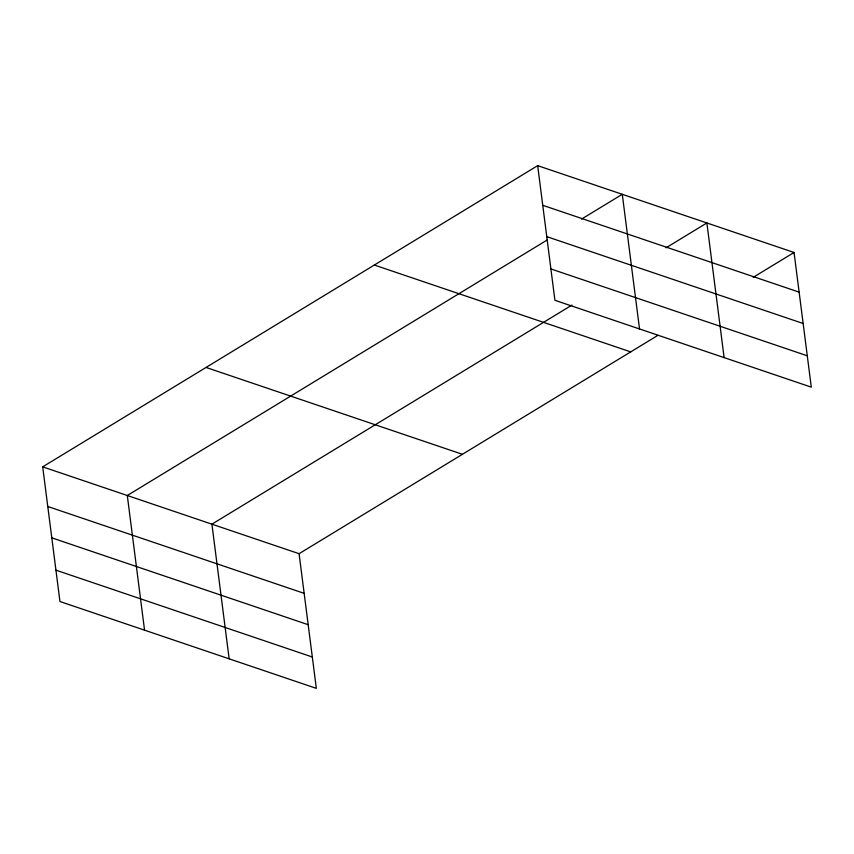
<?xml version="1.0" encoding="UTF-8"?>
<svg xmlns="http://www.w3.org/2000/svg" width="854" height="854" viewBox="0 0 854 854"><rect width="100%" height="100%" fill="white"/><g stroke="black" fill="none" stroke-linecap="round" stroke-linejoin="round"><path stroke-width="1.28" d="M42.7 466.85L299.081 553.702L316.332 688.356L59.951 601.515L42.7 466.85L537.668 165.644L794.049 252.485L811.3 387.15L554.919 300.298L537.668 165.644M547.414 239.857L127.299 495.512L144.55 630.167M581.446 219.147L622.278 194.296L639.529 328.961M571.902 305.102L211.909 524.164L229.16 658.829M666.045 247.809L706.877 222.958L724.128 357.623M299.081 553.702L657.932 335.323M753.217 277.337L794.049 252.485M542.749 205.291L799.13 292.143M546.774 236.643L803.144 323.495M550.905 268.946L807.286 355.798M374.33 265.039L630.711 351.891M206.038 367.444L462.42 454.296M47.781 506.497L304.152 593.349M51.795 537.849L308.177 624.701M55.937 570.162L312.308 657.004"/></g></svg>
